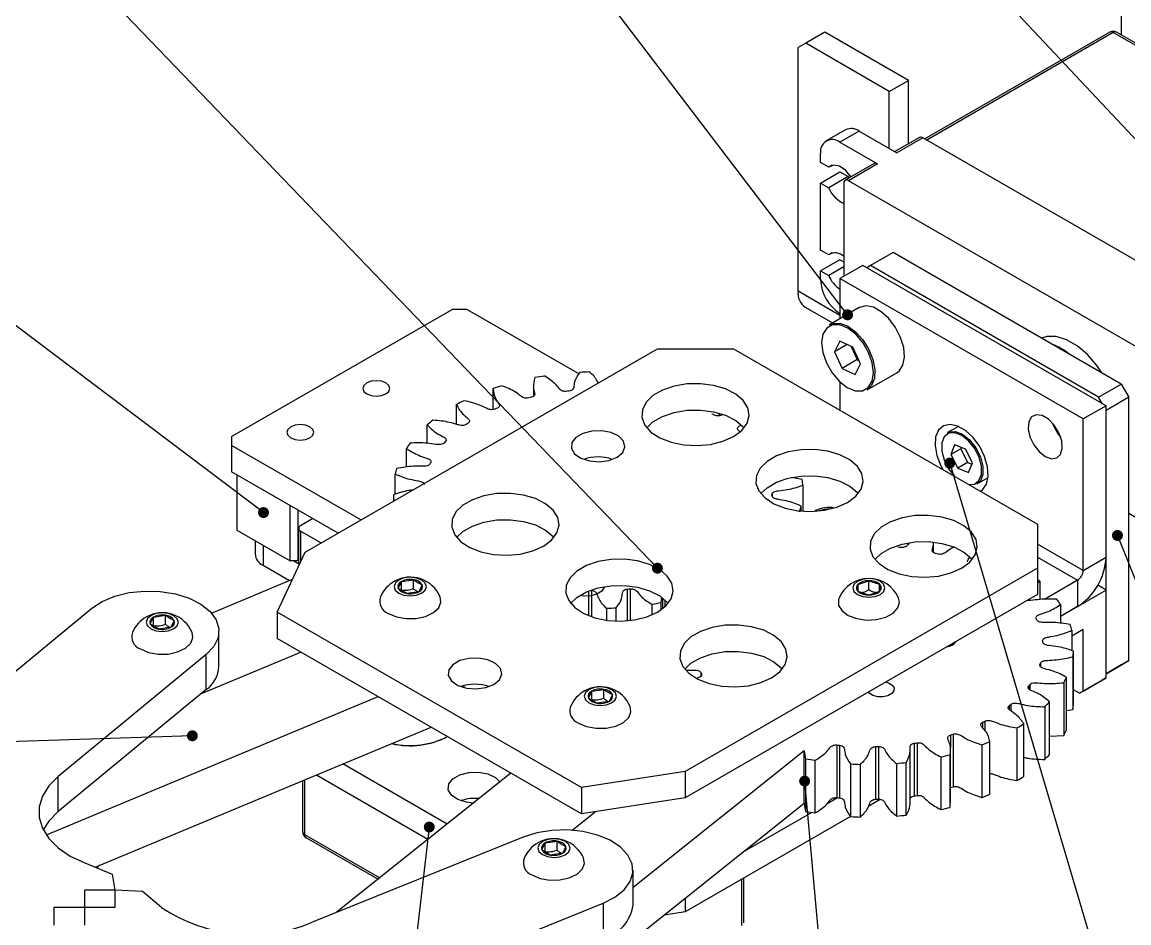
# Model space of a CAD drawing. Header units: millimetres. Extents: x 0 to 297, y 0 to 210.
# Drawn here: x 199.8 to 251.3, y 132.7 to 174.6 of the extents above; entities that cross this region are included whole.
import ezdxf

# ---------------------------------------------------------------- set-up
doc = ezdxf.new("R2010")
doc.units = ezdxf.units.MM
doc.header["$LTSCALE"] = 0.5
doc.layers.add('12', color=3, linetype='Continuous')
doc.styles.get("Standard").update_dxf_attribs({"font": 'HYSWLONGFANGSONG.TTF'})
doc.dimstyles.new('SLDDIMSTYLE0', dxfattribs={"dimtxt": 0, "dimasz": 0.508, "dimexe": 0, "dimexo": 0.0625, "dimgap": 0, "dimtad": 0, "dimtih": 1, "dimtoh": 1, "dimdec": 0, "dimrnd": 1e-09, "dimzin": 0, "dimdsep": 46, "dimtxsty": 'Standard', "dimblk1": 'DOT', "dimblk2": 'DOT', "dimsah": 1, "dimcen": 0.09, "dimadec": 0, "dimazin": 0, "dimtfac": 0.508, "dimtdec": 0, "dimtofl": 0, "dimtmove": 0, "dimatfit": 3, "dimldrblk": 'DOT', "dimfxl": 0, "dimfrac": 2, "dimtolj": 1, "dimtzin": 0, "dimarcsym": 0})

# ---------------------------------------------------------------- blocks, each defined once
blk = doc.blocks.new('_DOT')
at = {"color": 0, "linetype": 'ByBlock', "lineweight": -2}
blk.add_line((-0.5, 0), (-1, 0), dxfattribs=at)
at = {"color": 0, "linetype": 'ByBlock', "const_width": 0.5}
blk.add_lwpolyline([(-0.25, 0, 1), (0.25, 0, 1)], format="xyb", close=True, dxfattribs=at)

msp = doc.modelspace()

# ---------------------------------------------------------------- linework, layer by layer
for p, q in [((250.946, 182.06), (250.946, 173.979)), ((237.157, 174.1), (236.273, 173.59)), ((241.046, 171.855), (237.157, 174.1)), ((250.41, 174.105), (241.81, 169.14)), ((250.569, 174.089), (241.903, 169.086)), ((264.188, 166.227), (250.569, 174.089)), ((264.347, 166.242), (250.727, 174.105)), ((236.273, 173.59), (235.92, 173.386)), ((240.162, 171.345), (236.273, 173.59)), ((235.92, 162.051), (235.92, 173.386)), ((240.162, 171.345), (241.046, 171.855)), ((241.046, 168.907), (241.046, 171.855)), ((240.162, 168.691), (240.162, 171.345)), ((238.127, 169.562), (237.229, 169.044)), ((238.762, 169.5), (237.864, 168.981)), ((238.762, 169.5), (240.511, 168.49)), ((237.864, 168.981), (239.613, 167.972)), ((241.564, 169.206), (240.418, 168.544)), ((241.723, 169.19), (240.511, 168.49)), ((254.658, 161.723), (241.723, 169.19)), ((236.966, 168.04), (236.966, 168.462)), ((237.343, 167.822), (236.966, 168.04)), ((237.5, 167.913), (237.343, 167.822)), ((239.454, 167.988), (238.107, 167.21)), ((239.613, 167.972), (238.266, 167.194)), ((236.966, 167.08), (237.864, 167.599)), ((238.241, 167.381), (237.343, 166.863)), ((237.864, 167.599), (238.241, 167.381)), ((238.241, 167.381), (238.277, 167.308)), ((238.328, 167.437), (238.365, 167.359)), ((236.966, 163.957), (236.966, 167.08)), ((236.966, 167.08), (237.343, 166.863)), ((238.041, 167.065), (238.041, 162.74)), ((252.065, 159.228), (238.266, 167.194)), ((237.343, 163.74), (236.966, 163.957)), ((237.5, 163.83), (237.343, 163.74)), ((240.339, 163.854), (239.279, 163.242)), ((250.946, 157.731), (240.339, 163.854)), ((237.864, 163.516), (236.966, 162.998)), ((238.041, 163.183), (237.343, 162.78)), ((237.864, 163.516), (238.041, 163.414)), ((238.925, 163.25), (237.864, 162.638)), ((250.239, 156.719), (238.925, 163.25)), ((239.279, 163.242), (239.109, 163.144)), ((249.885, 157.119), (239.279, 163.242)), ((236.966, 162.575), (236.966, 162.998)), ((236.966, 162.998), (237.343, 162.78)), ((237.864, 162.638), (237.864, 160.772)), ((249.178, 156.107), (237.864, 162.638)), ((237.864, 160.928), (235.92, 162.051)), ((209.58, 155.289), (219.833, 161.208)), ((220.54, 161.208), (219.833, 161.208)), ((220.54, 161.208), (225.736, 158.209)), ((236.255, 161.31), (237.526, 160.577)), ((238.757, 161.287), (237.378, 160.491)), ((237.864, 159.731), (237.613, 159.236)), ((238.199, 159.575), (237.613, 159.236)), ((238.469, 159.45), (237.864, 159.731)), ((212.995, 149.914), (229.379, 159.372)), ((229.379, 159.372), (232.915, 159.372)), ((232.915, 159.372), (247.057, 151.208)), ((237.613, 159.236), (237.967, 158.461)), ((238.392, 159.486), (238.674, 158.869)), ((238.823, 158.675), (238.469, 159.45)), ((238.674, 158.869), (237.967, 158.461)), ((238.572, 158.18), (238.823, 158.675)), ((238.674, 158.869), (238.751, 158.834)), ((237.967, 158.461), (238.572, 158.18)), ((239.128, 157.46), (240.507, 158.256)), ((221.741, 156.545), (221.741, 157.522)), ((223.613, 157.622), (223.613, 157.158)), ((237.864, 157.833), (237.864, 156.515)), ((249.885, 157.119), (250.946, 157.731)), ((250.946, 157.731), (251.299, 157.119)), ((250.054, 156.826), (249.885, 157.119)), ((251.299, 157.119), (250.239, 156.507)), ((251.299, 144.871), (251.299, 157.119)), ((220.044, 155.857), (220.044, 156.777)), ((250.239, 156.719), (249.178, 156.107)), ((250.239, 149.671), (250.239, 156.719)), ((250.239, 144.258), (250.239, 156.507)), ((232.255, 156.38), (232.255, 156.262)), ((249.178, 149.059), (249.178, 156.107)), ((218.676, 154.981), (218.676, 155.832)), ((243.375, 155.764), (242.869, 155.472)), ((209.58, 155.289), (209.58, 154.881)), ((243.199, 154.899), (243.021, 154.453)), ((243.699, 154.707), (243.199, 154.899)), ((215.59, 151.412), (209.58, 154.881)), ((209.58, 154.881), (209.58, 153.656)), ((217.706, 153.863), (217.706, 154.735)), ((243.48, 154.718), (243.021, 154.453)), ((243.021, 154.453), (243.343, 153.815)), ((243.505, 154.781), (243.48, 154.718)), ((243.48, 154.718), (243.803, 154.08)), ((244.022, 154.068), (243.699, 154.707)), ((243.803, 154.08), (243.343, 153.815)), ((243.803, 154.08), (243.997, 154.005)), ((243.844, 153.622), (244.022, 154.068)), ((214.529, 150.799), (209.58, 153.656)), ((209.828, 153.513), (209.828, 150.937)), ((217.183, 152.6), (217.183, 153.542)), ((236.109, 153.289), (235.62, 153.38)), ((235.814, 153.42), (235.814, 153.344)), ((243.343, 153.815), (243.844, 153.622)), ((244.244, 153.09), (244.75, 153.382)), ((236.139, 153.022), (236.139, 151.817)), ((217.104, 152.578), (217.104, 152.286)), ((234.711, 152.618), (234.711, 152.517)), ((212.302, 149.508), (212.302, 152.085)), ((212.656, 151.881), (212.656, 149.508)), ((217.134, 152.303), (217.134, 152.311)), ((236.059, 151.824), (236.059, 152.058)), ((236.751, 151.85), (236.692, 151.813)), ((213.363, 151.472), (212.792, 151.143)), ((252.065, 151.267), (251.299, 151.709)), ((209.828, 150.937), (212.302, 149.508)), ((212.699, 151.013), (212.699, 149.457)), ((213.733, 150.34), (212.792, 150.883)), ((212.792, 150.883), (212.792, 149.476)), ((247.057, 151.208), (247.057, 149.167)), ((210.672, 150.45), (210.672, 149.819)), ((242.216, 149.892), (242.216, 150.356)), ((249.178, 149.059), (247.057, 150.283)), ((211.044, 150.235), (211.044, 149.3)), ((211.701, 147.126), (212.995, 149.914)), ((211.044, 149.3), (212.268, 148.593)), ((212.656, 149.508), (212.302, 149.508)), ((212.479, 149.508), (212.738, 149.359)), ((212.656, 149.508), (212.699, 149.533)), ((247.057, 149.682), (248.918, 148.608)), ((249.178, 149.059), (250.239, 149.671)), ((247.057, 149.167), (230.673, 139.709)), ((247.057, 149.167), (247.057, 147.942)), ((208.64, 147.08), (212.41, 148.652)), ((217.329, 148.228), (217.485, 148.549)), ((217.485, 148.549), (218.045, 148.631)), ((217.485, 148.124), (217.485, 148.549)), ((218.045, 148.206), (218.045, 148.631)), ((218.448, 148.392), (218.292, 148.071)), ((228.115, 148.206), (228.115, 146.733)), ((238.705, 148.412), (239.202, 148.582)), ((239.202, 148.157), (239.202, 148.582)), ((239.202, 148.582), (239.705, 148.419)), ((239.705, 148.083), (239.705, 148.419)), ((247.057, 148.482), (247.154, 148.566)), ((247.154, 148.566), (247.154, 147.715)), ((248.918, 148.608), (247.372, 147.715)), ((248.918, 148.608), (248.918, 147.383)), ((250.239, 148.146), (249.852, 148.369)), ((218.292, 148.071), (217.732, 147.989)), ((226.168, 148.1), (226.168, 146.968)), ((226.307, 148.129), (226.307, 146.915)), ((227.978, 148.192), (227.978, 146.719)), ((229.559, 147.569), (229.591, 147.784)), ((229.63, 147.295), (229.63, 147.773)), ((229.72, 147.697), (229.72, 147.371)), ((247.057, 147.942), (230.673, 138.484)), ((239.214, 147.915), (238.711, 148.079)), ((239.711, 148.085), (239.214, 147.915)), ((240.633, 147.584), (240.592, 147.77)), ((250.239, 148.146), (248.123, 146.924)), ((250.239, 144.063), (250.239, 148.146)), ((183.219, 130.917), (203.08, 147.304)), ((227.006, 147.306), (227.006, 146.746)), ((227.469, 146.706), (227.469, 147.323)), ((229.114, 147.493), (229.114, 146.993)), ((229.559, 147.242), (229.559, 147.569)), ((229.848, 147.567), (229.848, 147.502)), ((248.123, 147.469), (248.123, 146.597)), ((248.918, 147.383), (248.123, 146.924)), ((205.798, 146.572), (205.955, 146.892)), ((205.955, 146.892), (206.514, 146.975)), ((205.955, 146.468), (205.955, 146.892)), ((206.514, 146.55), (206.514, 146.975)), ((206.917, 146.736), (206.761, 146.415)), ((225.844, 138.962), (211.701, 147.126)), ((211.701, 147.126), (211.701, 145.901)), ((206.761, 146.415), (206.202, 146.333)), ((208.993, 144.595), (208.993, 146.228)), ((249.178, 146.308), (248.646, 146.001)), ((248.646, 146.276), (248.646, 145.334)), ((249.178, 143.451), (249.178, 146.308)), ((225.844, 137.737), (211.701, 145.901)), ((208.406, 145.153), (201.52, 139.472)), ((212.814, 145.259), (208.162, 143.318)), ((212.813, 145.259), (208.164, 143.32)), ((208.406, 143.52), (208.406, 145.153)), ((248.725, 142.862), (248.725, 145.312)), ((247.19, 144.751), (247.19, 144.589)), ((248.695, 145.045), (248.695, 142.595)), ((250.239, 144.258), (251.299, 144.871)), ((250.946, 144.667), (250.239, 144.258)), ((251.299, 144.871), (250.946, 144.667)), ((231.391, 144.317), (231.391, 144.121)), ((248.401, 141.645), (248.401, 144.095)), ((220.389, 143.609), (220.389, 143.704)), ((246.633, 143.671), (246.633, 143.602)), ((246.688, 143.745), (246.688, 143.523)), ((248.269, 143.838), (248.269, 141.388)), ((250.062, 143.961), (249.001, 143.348)), ((249.178, 143.451), (250.239, 144.063)), ((250.239, 144.063), (250.062, 143.961)), ((200.967, 136.756), (216.395, 143.192)), ((208.406, 143.52), (201.52, 137.839)), ((226.168, 143.125), (226.324, 143.446)), ((226.324, 143.446), (226.884, 143.528)), ((226.324, 143.021), (226.324, 143.446)), ((226.884, 143.104), (226.884, 143.528)), ((227.287, 143.29), (227.131, 142.969)), ((249.001, 143.348), (248.725, 143.508)), ((249.001, 143.348), (249.178, 143.451)), ((227.131, 142.969), (226.571, 142.887)), ((245.729, 142.764), (245.729, 142.608)), ((245.811, 142.829), (245.811, 142.529)), ((247.388, 142.717), (247.388, 140.267)), ((247.616, 140.5), (247.616, 142.95)), ((248.401, 142.54), (248.695, 142.595)), ((244.603, 142.049), (244.603, 141.615)), ((203.24, 135.254), (218.859, 141.769)), ((244.498, 141.996), (244.498, 141.743)), ((246.097, 141.737), (246.097, 139.287)), ((246.409, 139.485), (246.409, 141.935)), ((219.621, 141.329), (219.622, 141.329)), ((241.315, 141.021), (241.315, 138.571)), ((241.449, 141.043), (241.449, 138.593)), ((243.002, 141.405), (243.002, 140.829)), ((243.124, 141.443), (243.124, 138.993)), ((244.841, 138.65), (244.841, 141.1)), ((247.616, 141.355), (248.269, 141.388)), ((236.2, 140.667), (228.246, 134.312)), ((236.2, 140.667), (236.271, 140.303)), ((236.2, 138.217), (236.2, 140.667)), ((237.714, 140.94), (237.714, 138.49)), ((237.851, 140.926), (237.851, 138.476)), ((239.523, 140.863), (239.523, 138.414)), ((239.662, 140.867), (239.662, 138.418)), ((241.135, 138.261), (241.135, 140.711)), ((242.991, 138.038), (242.991, 140.487)), ((243.01, 138.262), (243.01, 140.711)), ((244.46, 140.947), (244.46, 138.497)), ((219.597, 137.26), (214.753, 140.057)), ((236.271, 140.303), (236.271, 137.853)), ((236.715, 137.777), (236.715, 140.227)), ((238.36, 140.057), (238.36, 137.607)), ((238.824, 137.59), (238.824, 140.04)), ((240.493, 140.085), (240.493, 137.636)), ((240.951, 137.678), (240.951, 140.128)), ((242.561, 140.387), (242.561, 137.937)), ((201.52, 137.839), (201.52, 139.472)), ((218.707, 136.549), (213.521, 139.543)), ((222.564, 139.63), (214.441, 133.141)), ((230.673, 139.709), (225.844, 138.962)), ((230.673, 139.709), (230.673, 138.484)), ((212.879, 139.275), (212.879, 136.91)), ((212.972, 139.314), (212.972, 136.78)), ((225.844, 138.962), (225.844, 137.737)), ((230.673, 138.484), (225.844, 137.737)), ((237.75, 138.487), (237.266, 138.207)), ((236.2, 138.217), (226.592, 130.541)), ((236.2, 138.217), (236.271, 137.853)), ((239.738, 138.41), (239.202, 138.101)), ((242.991, 138.038), (242.988, 138.261)), ((225.409, 136.975), (226.488, 137.837)), ((225.411, 136.975), (226.49, 137.837)), ((238.357, 137.613), (230.673, 133.177)), ((236.563, 137.802), (233.381, 135.965)), ((212.972, 136.78), (216.469, 134.761)), ((213.037, 136.635), (216.391, 134.699)), ((223.133, 136.651), (213.291, 132.676)), ((224.006, 136.06), (224.163, 136.381)), ((224.163, 136.381), (224.722, 136.463)), ((224.163, 135.957), (224.163, 136.381)), ((224.722, 136.039), (224.722, 136.463)), ((224.969, 135.904), (224.41, 135.822)), ((225.125, 136.225), (224.969, 135.904)), ((202.75, 135.452), (204.023, 134.938)), ((203.435, 135.336), (203.304, 135.228)), ((204.023, 134.938), (204.148, 134.193)), ((228.246, 133.481), (228.246, 135.114)), ((233.306, 132.535), (233.306, 134.697)), ((233.399, 132.664), (233.399, 134.75)), ((204.148, 134.193), (202.734, 134.193)), ((202.734, 134.193), (202.734, 133.377)), ((204.148, 134.193), (204.148, 133.377)), ((205.437, 134.121), (204.148, 134.193)), ((206.328, 133.386), (205.437, 134.121)), ((230.673, 133.801), (230.673, 133.177)), ((198.474, 122.111), (226.859, 133.577)), ((202.734, 133.377), (201.32, 133.377)), ((201.32, 133.377), (201.32, 132.561)), ((202.734, 133.377), (202.734, 132.561)), ((204.148, 133.377), (202.734, 133.377)), ((226.859, 133.577), (226.859, 131.944)), ((230.673, 133.177), (229.704, 133.027))]:
    msp.add_line(p, q)
at = {"flags": 128}
for points in [[(238.376, 167.365), (238.134, 167.663), (237.842, 167.867), (237.562, 167.923), (237.343, 167.822)], [(240.507, 158.256), (240.617, 158.338), (240.794, 158.61), (240.868, 158.984), (240.832, 159.429), (240.689, 159.904), (240.453, 160.368), (240.143, 160.778), (239.788, 161.099), (239.42, 161.302), (239.07, 161.369), (238.77, 161.295), (238.757, 161.287)], [(237.378, 160.491), (237.533, 160.554), (237.861, 160.557), (238.225, 160.421), (238.591, 160.156), (238.927, 159.786), (239.203, 159.344), (239.394, 158.869), (239.485, 158.404), (239.466, 157.99), (239.339, 157.663), (239.128, 157.46)], [(237.518, 160.488), (237.25, 160.338), (237.077, 160.052), (237.016, 159.659), (237.072, 159.197), (237.24, 158.712), (237.505, 158.25), (237.838, 157.857), (238.209, 157.572), (238.581, 157.423), (238.918, 157.423), (239.185, 157.573), (239.358, 157.859), (239.42, 158.252), (239.364, 158.714), (239.195, 159.199), (238.931, 159.661), (238.597, 160.054), (238.226, 160.339), (237.854, 160.488), (237.518, 160.488)], [(250.05, 158.248), (249.813, 158.594), (249.373, 159.103), (248.894, 159.511), (248.401, 159.795), (247.922, 159.941), (247.482, 159.94), (247.245, 159.868)], [(215.868, 157.782), (215.733, 157.665), (215.685, 157.527), (215.733, 157.389), (215.868, 157.272), (216.071, 157.194), (216.31, 157.166), (216.549, 157.194), (216.752, 157.272), (216.887, 157.389), (216.935, 157.527), (216.887, 157.665), (216.752, 157.782), (216.549, 157.861), (216.31, 157.888), (216.071, 157.861), (215.868, 157.782)], [(232.915, 155.29), (233.299, 155.576), (233.548, 155.908), (233.646, 156.265), (233.587, 156.626), (233.374, 156.966), (233.022, 157.265), (232.552, 157.504), (231.994, 157.669), (231.382, 157.748), (230.756, 157.736), (230.154, 157.635), (229.615, 157.451), (229.171, 157.195), (228.852, 156.884), (228.678, 156.536), (228.658, 156.175), (228.795, 155.822), (229.079, 155.499), (229.494, 155.228), (230.012, 155.025), (230.601, 154.902), (231.225, 154.868), (231.844, 154.925), (232.419, 155.068), (232.915, 155.29)], [(228.883, 155.698), (229.171, 155.97), (229.615, 156.226), (230.154, 156.41), (230.756, 156.511), (231.382, 156.523), (231.994, 156.444), (232.552, 156.28), (233.022, 156.04), (233.374, 155.741), (233.411, 155.698)], [(247.41, 154.363), (247.698, 154.259), (247.946, 154.293), (248.122, 154.461), (248.202, 154.74), (248.175, 155.091), (248.045, 155.469), (247.829, 155.821), (247.556, 156.1), (247.264, 156.269), (246.991, 156.304), (246.775, 156.202), (246.645, 155.975), (246.618, 155.654), (246.698, 155.283), (246.874, 154.912), (247.123, 154.591), (247.41, 154.363)], [(212.332, 155.741), (212.197, 155.624), (212.149, 155.486), (212.197, 155.348), (212.332, 155.231), (212.535, 155.153), (212.774, 155.125), (213.014, 155.153), (213.216, 155.231), (213.352, 155.348), (213.399, 155.486), (213.352, 155.624), (213.216, 155.741), (213.014, 155.82), (212.774, 155.847), (212.535, 155.82), (212.332, 155.741)], [(227.505, 154.331), (227.765, 154.55), (227.87, 154.808), (227.807, 155.07), (227.583, 155.302), (227.23, 155.472), (226.794, 155.556), (226.335, 155.544), (225.915, 155.436), (225.59, 155.249), (225.405, 155.006), (225.383, 154.741), (225.529, 154.49), (225.823, 154.286), (226.224, 154.157), (226.679, 154.12), (227.126, 154.181), (227.505, 154.331)], [(244.396, 152.745), (244.489, 152.811), (244.673, 153.074), (244.755, 153.441), (244.728, 153.882), (244.593, 154.356), (244.363, 154.822), (244.058, 155.238), (243.706, 155.567), (243.337, 155.78), (242.984, 155.858), (242.68, 155.794), (242.45, 155.594), (242.315, 155.275), (242.287, 154.866), (242.369, 154.404), (242.554, 153.928), (242.647, 153.754)], [(242.925, 155.44), (242.714, 155.276), (242.6, 154.99), (242.597, 154.616), (242.706, 154.199), (242.912, 153.79), (243.189, 153.441)], [(242.869, 155.472), (242.938, 155.504), (243.232, 155.527), (243.565, 155.399), (243.897, 155.136), (244.188, 154.77), (244.403, 154.345), (244.516, 153.912), (244.512, 153.524), (244.394, 153.227), (244.244, 153.09)], [(243.854, 153.057), (244.117, 153.082), (244.328, 153.245), (244.442, 153.531), (244.445, 153.905), (244.337, 154.322), (244.13, 154.732), (243.85, 155.084), (243.53, 155.338), (243.209, 155.461), (242.925, 155.44), (242.925, 155.44)], [(238.218, 152.229), (238.602, 152.514), (238.851, 152.847), (238.949, 153.204), (238.89, 153.564), (238.678, 153.904), (238.325, 154.204), (237.855, 154.443), (237.297, 154.607), (236.685, 154.686), (236.059, 154.675), (235.457, 154.574), (234.918, 154.39), (234.475, 154.134), (234.156, 153.822), (233.981, 153.475), (233.961, 153.113), (234.098, 152.76), (234.382, 152.438), (234.797, 152.167), (235.315, 151.963), (235.905, 151.841), (236.529, 151.807), (237.148, 151.863), (237.723, 152.007), (238.218, 152.229)], [(234.186, 152.637), (234.475, 152.909), (234.918, 153.165), (235.457, 153.349), (236.059, 153.45), (236.685, 153.461), (237.297, 153.382), (237.855, 153.218), (238.325, 152.979), (238.678, 152.68), (238.714, 152.637)], [(224.076, 150.188), (224.46, 150.473), (224.709, 150.805), (224.807, 151.163), (224.748, 151.523), (224.535, 151.863), (224.183, 152.163), (223.713, 152.402), (223.155, 152.566), (222.543, 152.645), (221.917, 152.634), (221.315, 152.533), (220.776, 152.349), (220.333, 152.093), (220.014, 151.781), (219.839, 151.434), (219.819, 151.072), (219.956, 150.719), (220.24, 150.397), (220.655, 150.126), (221.173, 149.922), (221.763, 149.8), (222.386, 149.766), (223.005, 149.822), (223.581, 149.966), (224.076, 150.188)], [(220.044, 150.596), (220.333, 150.868), (220.776, 151.124), (221.315, 151.308), (221.917, 151.409), (222.543, 151.42), (223.155, 151.341), (223.713, 151.177), (224.183, 150.938), (224.535, 150.639), (224.572, 150.596)], [(243.521, 149.167), (243.905, 149.453), (244.154, 149.785), (244.252, 150.142), (244.193, 150.502), (243.981, 150.843), (243.629, 151.142), (243.159, 151.381), (242.6, 151.546), (241.989, 151.624), (241.362, 151.613), (240.761, 151.512), (240.221, 151.328), (239.778, 151.072), (239.459, 150.761), (239.284, 150.413), (239.265, 150.052), (239.401, 149.699), (239.686, 149.376), (240.1, 149.105), (240.618, 148.902), (241.208, 148.779), (241.832, 148.745), (242.451, 148.802), (243.026, 148.945), (243.521, 149.167)], [(239.49, 149.575), (239.778, 149.847), (240.221, 150.103), (240.761, 150.287), (241.362, 150.388), (241.989, 150.4), (242.6, 150.321), (243.159, 150.156), (243.629, 149.917), (243.981, 149.618), (244.017, 149.575)], [(229.379, 147.126), (229.763, 147.412), (230.012, 147.744), (230.11, 148.101), (230.051, 148.461), (229.839, 148.802), (229.487, 149.101), (229.016, 149.34), (228.458, 149.505), (227.847, 149.583), (227.22, 149.572), (226.618, 149.471), (226.079, 149.287), (225.636, 149.031), (225.317, 148.72), (225.142, 148.372), (225.122, 148.011), (225.259, 147.658), (225.544, 147.335), (225.958, 147.064), (226.476, 146.861), (227.066, 146.738), (227.69, 146.704), (228.309, 146.761), (228.884, 146.904), (229.379, 147.126)], [(217.352, 148.008), (217.593, 147.912), (217.879, 147.877), (218.167, 147.908), (218.412, 148), (218.578, 148.139), (218.638, 148.305), (218.585, 148.471), (218.425, 148.612), (218.184, 148.708), (217.898, 148.743), (217.61, 148.712), (217.365, 148.62), (217.199, 148.481), (217.139, 148.315), (217.192, 148.149), (217.352, 148.008)], [(225.333, 147.516), (225.636, 147.806), (226.079, 148.062), (226.618, 148.246), (227.22, 148.347), (227.847, 148.359), (228.458, 148.28), (229.016, 148.115), (229.487, 147.876), (229.839, 147.577), (229.875, 147.534)], [(226.911, 148.307), (226.904, 148.277), (226.788, 148.098), (226.563, 147.958), (226.261, 147.878), (225.93, 147.871), (225.767, 147.896)], [(239.958, 148.253), (239.898, 148.419), (239.732, 148.558), (239.487, 148.651), (239.2, 148.682), (238.913, 148.647), (238.672, 148.552), (238.512, 148.41), (238.458, 148.244), (238.518, 148.079), (238.683, 147.939), (238.928, 147.847), (239.216, 147.816), (239.502, 147.851), (239.744, 147.946), (239.904, 148.087), (239.958, 148.253)], [(203.08, 147.304), (203.562, 147.619), (204.153, 147.865), (204.823, 148.028), (205.54, 148.101), (206.267, 148.08), (206.967, 147.966), (207.607, 147.766), (208.152, 147.488), (208.577, 147.147), (208.86, 146.76), (208.987, 146.346), (208.951, 145.926), (208.754, 145.522), (208.406, 145.153)], [(216.869, 147.062), (217.247, 146.902), (217.695, 146.821), (218.164, 146.829), (218.603, 146.925), (218.965, 147.097), (219.21, 147.328), (219.312, 147.592), (219.273, 147.831)], [(237.823, 147.77), (237.8, 147.702), (237.805, 147.431), (237.962, 147.176), (238.254, 146.964), (238.649, 146.818), (239.105, 146.755), (239.572, 146.78), (240, 146.891), (240.342, 147.077), (240.561, 147.316), (240.633, 147.584), (240.633, 147.584)], [(205.821, 146.351), (206.062, 146.256), (206.349, 146.221), (206.636, 146.252), (206.882, 146.344), (207.047, 146.483), (207.108, 146.649), (207.054, 146.815), (206.895, 146.956), (206.653, 147.052), (206.367, 147.087), (206.079, 147.056), (205.834, 146.964), (205.668, 146.824), (205.608, 146.659), (205.661, 146.493), (205.821, 146.351)], [(205.338, 145.406), (205.716, 145.246), (206.164, 145.165), (206.633, 145.173), (207.072, 145.268), (207.434, 145.441), (207.679, 145.672), (207.781, 145.936), (207.742, 146.175)], [(234.682, 144.065), (235.066, 144.35), (235.315, 144.682), (235.413, 145.04), (235.354, 145.4), (235.142, 145.74), (234.79, 146.039), (234.32, 146.279), (233.761, 146.443), (233.15, 146.522), (232.523, 146.511), (231.922, 146.41), (231.382, 146.225), (230.939, 145.97), (230.62, 145.658), (230.445, 145.311), (230.426, 144.949), (230.562, 144.596), (230.847, 144.274), (231.261, 144.003), (231.78, 143.799), (232.369, 143.677), (232.993, 143.643), (233.612, 143.699), (234.187, 143.843), (234.682, 144.065)], [(230.651, 144.473), (230.939, 144.745), (231.382, 145.001), (231.922, 145.185), (232.523, 145.286), (233.15, 145.297), (233.761, 145.218), (234.32, 145.054), (234.79, 144.815), (235.142, 144.515), (235.178, 144.473)], [(221.778, 143.758), (222.037, 143.977), (222.142, 144.235), (222.079, 144.498), (221.855, 144.73), (221.502, 144.899), (221.066, 144.983), (220.608, 144.971), (220.187, 144.864), (219.863, 144.676), (219.677, 144.434), (219.656, 144.169), (219.802, 143.918), (220.095, 143.714), (220.497, 143.584), (220.951, 143.548), (221.399, 143.609), (221.778, 143.758)], [(226.191, 142.905), (226.432, 142.81), (226.718, 142.775), (227.006, 142.805), (227.251, 142.898), (227.417, 143.037), (227.477, 143.202), (227.424, 143.368), (227.264, 143.51), (227.023, 143.605), (226.737, 143.64), (226.449, 143.609), (226.204, 143.517), (226.038, 143.378), (225.977, 143.213), (226.031, 143.047), (226.191, 142.905)], [(240.006, 143.872), (240.13, 143.831), (240.296, 143.728), (240.381, 143.596), (240.372, 143.456), (240.271, 143.328), (240.092, 143.232), (239.864, 143.183), (239.62, 143.188), (239.398, 143.247)], [(239.398, 143.247), (239.232, 143.35), (239.188, 143.4)], [(225.707, 141.959), (226.086, 141.799), (226.534, 141.719), (227.003, 141.727), (227.442, 141.822), (227.803, 141.994), (228.048, 142.225), (228.15, 142.49), (228.112, 142.729)], [(201.52, 139.472), (201.085, 139.036), (200.787, 138.563), (200.636, 138.067), (200.636, 137.564), (200.788, 137.069), (201.086, 136.596), (201.522, 136.16), (202.082, 135.775), (202.75, 135.452)], [(220.824, 138.241), (220.497, 138.277), (220.095, 138.406), (219.802, 138.61), (219.656, 138.861), (219.677, 139.126), (219.863, 139.369), (220.187, 139.556), (220.608, 139.664), (221.066, 139.676), (221.502, 139.592), (221.855, 139.422), (222.057, 139.225)], [(201.52, 137.839), (201.085, 137.403), (200.821, 137)], [(226.859, 133.577), (227.405, 133.855), (227.83, 134.196), (228.113, 134.583), (228.239, 134.997), (228.203, 135.416), (228.006, 135.821), (227.659, 136.19), (227.177, 136.505), (226.586, 136.75), (225.916, 136.914), (225.199, 136.987), (224.472, 136.966), (223.772, 136.852), (223.133, 136.651)], [(224.029, 135.84), (224.27, 135.745), (224.557, 135.71), (224.844, 135.741), (225.09, 135.833), (225.255, 135.972), (225.316, 136.137), (225.262, 136.303), (225.103, 136.445), (224.861, 136.541), (224.575, 136.576), (224.287, 136.545), (224.042, 136.453), (223.876, 136.313), (223.816, 136.148), (223.869, 135.982), (224.029, 135.84)], [(223.546, 134.894), (223.924, 134.734), (224.372, 134.654), (224.841, 134.662), (225.28, 134.757), (225.642, 134.93), (225.887, 135.161), (225.989, 135.425), (225.95, 135.664)]]:
    msp.add_lwpolyline(points, dxfattribs=at)
for centre, radius, start, end in [((250.569, 173.83), 0.318, 60.0027, 119.9973), ((250.476, 173.959), 0.16, 54.3831, 114.3068), ((250.662, 173.959), 0.16, 65.6937, 125.6169), ((238.39, 168.98), 0.639, 54.3825, 114.3071), ((237.514, 168.551), 0.555, 50.7968, 189.214), ((241.63, 169.06), 0.16, 54.3824, 114.3074), ((239.52, 167.842), 0.16, 54.3824, 114.3074), ((238.608, 167.379), 1.366, 202.1951, 245.4784), ((238.178, 167.087), 0.139, 50.7969, 189.2139), ((237.647, 163.296), 0.537, 42.7239, 124.3681), ((238.705, 163.365), 1.482, 203.2494, 235.4441), ((238.916, 162.664), 1.952, 182.6055, 237.3945), ((236.69, 161.953), 0.777, 172.7788, 235.909), ((246.762, 156.935), 2.816, 50.9576, 69.0478), ((226.474, 143.114), 15.175, 98.8916, 100.5959), ((226.619, 141.875), 16.423, 91.3342, 92.9513), ((225.869, 145.53), 12.683, 107.074, 108.9949), ((224.687, 148.348), 9.624, 116.5412, 118.8504), ((226.3, 145.505), 11.941, 103.4483, 104.0814), ((226.591, 143.892), 13.58, 95.6022, 96.1835), ((225.531, 147.835), 9.484, 112.2734, 113.012), ((223.114, 150.746), 6.751, 128.1847, 131.1095), ((228.172, 148.832), 8.386, 62.7139, 63.5153), ((224.33, 150.116), 6.903, 122.8607, 123.7732), ((229.498, 150.924), 5.905, 50.8714, 51.884), ((249.552, 156.518), 1.898, 198.5979, 221.8546), ((221.561, 152.222), 4.602, 143.1168, 146.8929), ((222.951, 151.79), 4.729, 136.2465, 137.4204), ((221.801, 152.617), 3.307, 153.4787, 154.9682), ((226.621, 152.321), 2.019, 70.8854, 109.1146), ((220.511, 152.756), 3.419, 162.1101, 166.7141), ((232.93, 152.797), 3.216, 4.0082, 8.8034), ((220.311, 152.803), 3.215, 184.0072, 188.8041), ((232.002, 152.801), 2.716, 354.4454, 356.1448), ((232.731, 152.844), 3.419, 342.1107, 346.7139), ((237.337, 150.705), 1.286, 78.4947, 117.1056), ((237.329, 150.826), 1.09, 86.3038, 112.9596), ((212.841, 151.013), 0.139, 110.7839, 249.2167), ((211.307, 149.882), 0.639, 185.6945, 245.6257), ((239.235, 136.592), 13.614, 83.8171, 84.3969), ((239.529, 138.237), 11.942, 75.9186, 76.5517), ((212.831, 149.463), 0.132, 182.4629, 227.071), ((247.37, 149.802), 2.871, 302.6055, 357.3945), ((217.889, 147.247), 1.503, 22.8888, 119.3907), ((248.613, 149.085), 0.566, 302.6055, 357.3945), ((217.889, 147.247), 1.503, 119.3907, 157.1112), ((217.574, 148.307), 0.257, 110.0655, 197.9959), ((217.766, 148.506), 0.518, 212.5035, 266.2732), ((217.888, 147.753), 0.892, 79.8825, 116.8534), ((218.011, 148.114), 0.518, 32.5032, 86.2741), ((218.204, 148.313), 0.257, 290.0661, 17.9953), ((226.649, 161.733), 13.606, 275.6029, 276.1831), ((239.208, 147.185), 1.503, 22.8888, 157.1112), ((238.853, 148.248), 0.221, 132.1441, 229.9888), ((239.169, 147.865), 0.717, 87.3972, 130.3254), ((239.242, 147.85), 0.733, 50.8455, 93.1383), ((239.563, 148.249), 0.221, 312.1433, 49.9894), ((242.825, 143.609), 6.581, 48.8735, 49.9842), ((217.077, 147.632), 0.607, 160.8289, 249.8793), ((217.889, 148.867), 0.892, 259.8826, 296.8536), ((239.174, 148.648), 0.733, 230.8461, 273.1379), ((239.247, 148.632), 0.717, 267.3972, 310.3254), ((244.269, 144.956), 4.601, 33.1068, 36.8835), ((226.623, 163.731), 16.43, 271.3346, 272.9509), ((226.769, 162.484), 15.173, 278.8914, 280.5959), ((206.358, 145.591), 1.503, 119.3907, 157.1112), ((206.358, 145.591), 1.503, 22.8888, 119.3907), ((206.043, 146.651), 0.257, 110.0661, 197.9954), ((206.357, 146.097), 0.892, 79.8826, 116.8535), ((206.48, 146.458), 0.518, 32.5035, 86.2732), ((206.673, 146.657), 0.257, 290.0654, 17.9959), ((244.035, 145.354), 3.301, 25.0309, 26.5234), ((205.547, 145.976), 0.607, 160.8291, 249.8791), ((206.235, 146.85), 0.518, 212.5033, 266.2741), ((206.358, 147.211), 0.892, 259.8826, 296.8534), ((245.318, 145.49), 3.419, 13.2861, 17.8892), ((242.788, 146.089), 0.582, 275.3784, 324.6162), ((244.587, 145.533), 2.717, 3.8559, 5.5548), ((245.519, 145.536), 3.214, 351.1948, 355.9933), ((244.357, 145.585), 2.953, 341.9882, 343.5953), ((207.588, 144.664), 1.407, 305.5502, 357.1932), ((234.39, 145.718), 3.31, 205.0327, 206.521), ((244.799, 145.789), 3.981, 330.6597, 334.8191), ((220.894, 141.749), 2.019, 70.8854, 109.1145), ((226.727, 142.144), 1.503, 22.8888, 119.3907), ((243.415, 146.094), 4.028, 323.0281, 324.3343), ((226.727, 142.144), 1.503, 119.3907, 157.1112), ((226.412, 143.205), 0.257, 110.0655, 197.9958), ((226.605, 143.404), 0.518, 212.5036, 266.2732), ((226.727, 142.65), 0.892, 79.8825, 116.8535), ((226.85, 143.011), 0.518, 32.5032, 86.2741), ((227.042, 143.21), 0.257, 290.0661, 17.9954), ((225.916, 142.529), 0.607, 160.829, 249.8792), ((226.728, 143.764), 0.892, 259.8826, 296.8536), ((242.082, 147.413), 5.909, 308.1168, 309.1288), ((243.404, 146.837), 5.731, 314.0363, 317.2988), ((245.519, 143.087), 3.214, 351.1948, 355.9933), ((240.756, 149.507), 8.392, 296.4847, 297.2855), ((241.778, 148.884), 8.351, 301.1417, 303.6796), ((244.799, 143.339), 3.981, 330.6597, 334.8191), ((217.89, 144.643), 3.739, 256.6423, 297.5847), ((217.891, 144.729), 3.813, 257.1328, 297.583), ((239.317, 153.862), 12.996, 278.8432, 279.442), ((239.792, 151.888), 10.964, 287.0237, 287.694), ((240.393, 151.611), 11.414, 290.8782, 292.9388), ((239.18, 154.473), 13.612, 263.8175, 264.3975), ((239.209, 154.838), 13.978, 271.2864, 271.8567), ((239.542, 154.299), 14.235, 282.2435, 284.0221), ((243.404, 144.387), 5.731, 314.0363, 317.2988), ((239.061, 155.218), 15.173, 259.404, 261.1086), ((239.206, 156.462), 16.427, 267.049, 268.6657), ((239.233, 156.12), 16.084, 274.4919, 276.1314), ((241.778, 146.434), 8.351, 301.1417, 303.6796), ((239.792, 149.439), 10.964, 287.0237, 287.694), ((220.895, 136.399), 2.059, 84.6865, 108.7685), ((239.18, 152.023), 13.612, 263.8175, 264.3975), ((239.317, 151.413), 12.996, 278.8432, 279.442), ((240.393, 149.162), 11.414, 290.8782, 292.9388), ((239.209, 152.388), 13.978, 271.2864, 271.8567), ((239.542, 151.849), 14.235, 282.2435, 284.0221), ((239.061, 152.768), 15.173, 259.404, 261.1086), ((239.206, 154.012), 16.427, 267.049, 268.6657), ((239.233, 153.67), 16.084, 274.4919, 276.1314), ((213.196, 136.91), 0.318, 180, 240.0027), ((213.038, 136.925), 0.16, 185.6931, 245.6266), ((213.135, 136.766), 0.164, 175.1609, 233.5264), ((224.566, 135.079), 1.503, 119.3907, 157.1112), ((224.566, 135.079), 1.503, 22.8888, 119.3907), ((224.251, 136.14), 0.257, 110.0661, 197.9956), ((224.565, 135.586), 0.892, 79.8826, 116.8535), ((224.688, 135.947), 0.518, 32.5036, 86.2732), ((224.443, 136.339), 0.518, 212.5032, 266.2742), ((224.566, 136.7), 0.892, 259.8825, 296.8536), ((224.881, 136.145), 0.257, 290.0655, 17.9957), ((223.755, 135.464), 0.607, 160.8298, 249.8784), ((210.472, 139.524), 7.406, 235.9764, 292.3769), ((226.409, 133.744), 1.856, 284.0372, 351.855)]:
    msp.add_arc(centre, radius, start, end)
for points, knots in [([(223.684, 158.03), (223.64, 157.877), (223.574, 157.642), (223.663, 157.372), (223.684, 157.226), (223.616, 157.15), (223.554, 157.128), (223.523, 157.118)], [0, 0, 0, 0, 0.4838499, 0.7425488, 0.8709363, 0.9354643, 1, 1, 1, 1]), ([(225.128, 157.393), (225.092, 157.393), (225.02, 157.391), (224.891, 157.433), (224.77, 157.562), (224.589, 157.816), (224.31, 157.992), (224.129, 158.107)], [0, 0, 0, 0, 0.064536, 0.129064, 0.257452, 0.51615, 1, 1, 1, 1]), ([(225.774, 158.277), (225.672, 158.133), (225.517, 157.912), (225.5, 157.637), (225.464, 157.492), (225.368, 157.427), (225.299, 157.414), (225.265, 157.408)], [0, 0, 0, 0, 0.48385, 0.742548, 0.870936, 0.935464, 1, 1, 1, 1]), ([(226.618, 157.778), (226.605, 157.812), (226.537, 157.996), (226.372, 158.16), (226.237, 158.294)], [0, 0, 0, 0, 0.183396, 1, 1, 1, 1]), ([(221.741, 157.522), (221.758, 157.367), (221.784, 157.129), (221.975, 156.877), (222.052, 156.737), (222.014, 156.654), (221.962, 156.626), (221.936, 156.612)], [0, 0, 0, 0, 0.483849, 0.742548, 0.870936, 0.935463, 1, 1, 1, 1]), ([(223.395, 157.086), (223.36, 157.081), (223.291, 157.07), (223.148, 157.094), (222.981, 157.205), (222.706, 157.43), (222.367, 157.565), (222.146, 157.654)], [0, 0, 0, 0, 0.064536, 0.129063, 0.257451, 0.51615, 1, 1, 1, 1]), ([(221.823, 156.564), (221.792, 156.555), (221.728, 156.535), (221.58, 156.541), (221.374, 156.627), (221.02, 156.811), (220.637, 156.899), (220.387, 156.957)], [0, 0, 0, 0, 0.0645358, 0.1290638, 0.257452, 0.5161504, 1, 1, 1, 1]), ([(220.044, 156.777), (220.12, 156.628), (220.236, 156.399), (220.519, 156.178), (220.649, 156.052), (220.644, 155.966), (220.604, 155.931), (220.584, 155.914)], [0, 0, 0, 0, 0.483849, 0.742549, 0.870936, 0.935465, 1, 1, 1, 1]), ([(220.492, 155.854), (220.465, 155.84), (220.411, 155.813), (220.265, 155.799), (220.03, 155.857), (219.614, 155.99), (219.206, 156.028), (218.941, 156.052)], [0, 0, 0, 0, 0.064537, 0.129064, 0.257452, 0.516151, 1, 1, 1, 1]), ([(232.425, 156.308), (232.42, 156.306), (232.355, 156.282), (232.254, 156.248), (232.106, 156.25), (232.046, 156.273), (232.016, 156.285)], [0, 0, 0, 0, 0.045618, 0.521556, 0.760763, 1, 1, 1, 1]), ([(218.676, 155.832), (218.807, 155.697), (219.009, 155.489), (219.37, 155.31), (219.545, 155.203), (219.573, 155.119), (219.548, 155.08), (219.535, 155.061)], [0, 0, 0, 0, 0.48385, 0.742549, 0.870937, 0.935465, 1, 1, 1, 1]), ([(233.143, 155.57), (233.126, 155.588), (233.092, 155.625), (233.101, 155.71), (233.177, 155.771), (233.233, 155.811), (233.245, 155.82)], [0, 0, 0, 0, 0.220185, 0.440341, 0.878377, 1, 1, 1, 1]), ([(219.469, 154.99), (219.448, 154.973), (219.405, 154.94), (219.268, 154.907), (219.017, 154.933), (218.56, 155.01), (218.148, 154.994), (217.88, 154.984)], [0, 0, 0, 0, 0.064537, 0.129064, 0.257452, 0.51615, 1, 1, 1, 1]), ([(217.706, 154.735), (217.886, 154.62), (218.163, 154.443), (218.585, 154.315), (218.796, 154.233), (218.856, 154.155), (218.846, 154.114), (218.841, 154.094)], [0, 0, 0, 0, 0.48385, 0.742549, 0.870937, 0.935464, 1, 1, 1, 1]), ([(218.804, 154.016), (218.79, 153.997), (218.762, 153.959), (218.64, 153.91), (218.385, 153.903), (217.91, 153.919), (217.515, 153.851), (217.257, 153.806)], [0, 0, 0, 0, 0.0645361, 0.1290638, 0.2574514, 0.5161506, 1, 1, 1, 1]), ([(217.183, 153.542), (217.404, 153.452), (217.742, 153.316), (218.202, 153.245), (218.44, 153.192), (218.529, 153.124), (218.535, 153.082), (218.538, 153.062)], [0, 0, 0, 0, 0.48385, 0.742549, 0.870937, 0.935464, 1, 1, 1, 1]), ([(234.711, 152.618), (234.718, 152.639), (234.731, 152.679), (234.831, 152.743), (235.076, 152.782), (235.546, 152.827), (235.905, 152.945), (236.139, 153.022)], [0, 0, 0, 0, 0.0645363, 0.1290636, 0.2574518, 0.5161503, 1, 1, 1, 1]), ([(217.989, 152.797), (217.933, 152.79), (217.618, 152.751), (217.336, 152.656), (217.104, 152.578)], [0, 0, 0, 0, 0.175844, 1, 1, 1, 1]), ([(236.059, 152.058), (235.839, 152.147), (235.501, 152.284), (235.041, 152.355), (234.803, 152.407), (234.714, 152.476), (234.708, 152.517), (234.705, 152.538)], [0, 0, 0, 0, 0.48385, 0.742549, 0.870937, 0.935464, 1, 1, 1, 1]), ([(241.091, 150.341), (241.069, 150.314), (241.015, 150.25), (240.938, 150.167), (240.809, 150.125), (240.737, 150.127), (240.701, 150.127)], [0, 0, 0, 0, 0.272241, 0.635166, 0.817571, 1, 1, 1, 1]), ([(242.306, 149.852), (242.275, 149.862), (242.213, 149.884), (242.145, 149.96), (242.163, 150.106), (242.229, 150.242), (242.211, 150.34), (242.208, 150.356)], [0, 0, 0, 0, 0.1136214, 0.2272292, 0.4532681, 0.9087336, 1, 1, 1, 1]), ([(243.141, 150.134), (243.115, 150.123), (242.976, 150.061), (242.851, 149.938), (242.68, 149.828), (242.539, 149.804), (242.469, 149.815), (242.434, 149.82)], [0, 0, 0, 0, 0.103246, 0.552706, 0.775766, 0.887876, 1, 1, 1, 1]), ([(243.799, 149.465), (243.808, 149.5), (243.826, 149.566), (243.869, 149.628), (243.889, 149.657)], [0, 0, 0, 0, 0.5366077, 1, 1, 1, 1]), ([(217.732, 147.989), (217.616, 148.048), (217.481, 148.116), (217.347, 148.214), (217.329, 148.228)], [0, 0, 0, 0, 0.862455, 1, 1, 1, 1]), ([(218.045, 148.206), (217.946, 148.174), (217.759, 148.114), (217.573, 148.121), (217.485, 148.124)], [0, 0, 0, 0, 0.529564, 1, 1, 1, 1]), ([(218.045, 148.631), (218.063, 148.617), (218.197, 148.519), (218.332, 148.451), (218.448, 148.392)], [0, 0, 0, 0, 0.137545, 1, 1, 1, 1]), ([(218.242, 148.064), (218.195, 148.092), (218.129, 148.131), (218.064, 148.189), (218.045, 148.206)], [0, 0, 0, 0, 0.696406, 1, 1, 1, 1]), ([(228.115, 148.206), (228.151, 148.207), (228.222, 148.209), (228.352, 148.167), (228.473, 148.037), (228.654, 147.783), (228.932, 147.607), (229.114, 147.493)], [0, 0, 0, 0, 0.064536, 0.129063, 0.257451, 0.51615, 1, 1, 1, 1]), ([(238.711, 148.079), (238.711, 148.092), (238.709, 148.182), (238.707, 148.306), (238.705, 148.412)], [0, 0, 0, 0, 0.137545, 1, 1, 1, 1]), ([(239.705, 148.419), (239.706, 148.312), (239.709, 148.189), (239.711, 148.098), (239.711, 148.085)], [0, 0, 0, 0, 0.862456, 1, 1, 1, 1]), ([(226.307, 148.129), (226.342, 148.126), (226.413, 148.118), (226.522, 148.061), (226.591, 147.919), (226.669, 147.648), (226.873, 147.441), (227.006, 147.306)], [0, 0, 0, 0, 0.064536, 0.129063, 0.257451, 0.51615, 1, 1, 1, 1]), ([(227.469, 147.323), (227.57, 147.467), (227.726, 147.687), (227.743, 147.962), (227.779, 148.108), (227.875, 148.173), (227.943, 148.186), (227.978, 148.192)], [0, 0, 0, 0, 0.48385, 0.742549, 0.870937, 0.935465, 1, 1, 1, 1]), ([(239.202, 148.157), (239.114, 148.107), (239.007, 148.045), (238.901, 148.026), (238.883, 148.023)], [0, 0, 0, 0, 0.825802, 1, 1, 1, 1]), ([(239.54, 148.027), (239.506, 148.032), (239.393, 148.051), (239.28, 148.113), (239.202, 148.157)], [0, 0, 0, 0, 0.301262, 1, 1, 1, 1]), ([(247.949, 147.718), (247.681, 147.731), (247.27, 147.75), (246.821, 147.66), (246.618, 147.656), (246.558, 147.654)], [0, 0, 0, 0, 0.567648, 0.871152, 1, 1, 1, 1]), ([(246.988, 146.828), (246.983, 146.848), (246.973, 146.889), (247.033, 146.967), (247.245, 147.049), (247.666, 147.177), (247.943, 147.354), (248.123, 147.469)], [0, 0, 0, 0, 0.064535, 0.129064, 0.257451, 0.516151, 1, 1, 1, 1]), ([(206.514, 146.975), (206.532, 146.961), (206.666, 146.863), (206.801, 146.795), (206.917, 146.736)], [0, 0, 0, 0, 0.137543, 1, 1, 1, 1]), ([(248.572, 146.54), (248.314, 146.585), (247.919, 146.653), (247.444, 146.637), (247.189, 146.644), (247.068, 146.693), (247.039, 146.731), (247.025, 146.75)], [0, 0, 0, 0, 0.4838497, 0.7425487, 0.8709372, 0.935465, 1, 1, 1, 1]), ([(206.202, 146.333), (206.085, 146.392), (205.95, 146.459), (205.817, 146.558), (205.798, 146.572)], [0, 0, 0, 0, 0.862455, 1, 1, 1, 1]), ([(206.514, 146.55), (206.415, 146.518), (206.228, 146.458), (206.042, 146.465), (205.955, 146.468)], [0, 0, 0, 0, 0.529566, 1, 1, 1, 1]), ([(206.711, 146.408), (206.664, 146.436), (206.598, 146.475), (206.534, 146.533), (206.514, 146.55)], [0, 0, 0, 0, 0.696407, 1, 1, 1, 1]), ([(247.291, 145.796), (247.294, 145.816), (247.301, 145.858), (247.39, 145.926), (247.627, 145.979), (248.088, 146.05), (248.426, 146.186), (248.646, 146.276)], [0, 0, 0, 0, 0.064536, 0.129064, 0.257451, 0.51615, 1, 1, 1, 1]), ([(248.725, 145.312), (248.491, 145.389), (248.132, 145.506), (247.662, 145.551), (247.417, 145.591), (247.317, 145.654), (247.304, 145.695), (247.298, 145.715)], [0, 0, 0, 0, 0.483849, 0.742548, 0.870936, 0.935463, 1, 1, 1, 1]), ([(248.401, 144.095), (248.202, 144.2), (247.898, 144.36), (247.457, 144.465), (247.233, 144.535), (247.16, 144.609), (247.164, 144.651), (247.165, 144.672)], [0, 0, 0, 0, 0.48385, 0.742549, 0.870936, 0.935464, 1, 1, 1, 1]), ([(247.19, 144.751), (247.201, 144.771), (247.223, 144.81), (247.336, 144.865), (247.588, 144.886), (248.064, 144.896), (248.446, 144.986), (248.695, 145.045)], [0, 0, 0, 0, 0.064537, 0.129064, 0.257452, 0.516151, 1, 1, 1, 1]), ([(230.693, 144.428), (230.809, 144.428), (230.996, 144.429), (231.226, 144.424), (231.348, 144.375), (231.376, 144.336), (231.391, 144.317)], [0, 0, 0, 0, 0.4550695, 0.7268195, 0.8634015, 1, 1, 1, 1]), ([(231.428, 144.24), (231.433, 144.219), (231.443, 144.178), (231.383, 144.1), (231.287, 144.063), (231.222, 144.04), (231.217, 144.038)], [0, 0, 0, 0, 0.241159, 0.482291, 0.962062, 1, 1, 1, 1]), ([(247.616, 142.95), (247.463, 143.078), (247.228, 143.274), (246.839, 143.432), (246.647, 143.529), (246.605, 143.611), (246.624, 143.651), (246.633, 143.671)], [0, 0, 0, 0, 0.48385, 0.742548, 0.870937, 0.935464, 1, 1, 1, 1]), ([(246.688, 143.745), (246.706, 143.763), (246.743, 143.799), (246.874, 143.838), (247.128, 143.826), (247.596, 143.774), (248.003, 143.813), (248.269, 143.838)], [0, 0, 0, 0, 0.0645357, 0.1290635, 0.2574514, 0.5161506, 1, 1, 1, 1]), ([(226.571, 142.887), (226.455, 142.945), (226.32, 143.013), (226.186, 143.112), (226.168, 143.125)], [0, 0, 0, 0, 0.862455, 1, 1, 1, 1]), ([(226.884, 143.104), (226.785, 143.072), (226.598, 143.012), (226.412, 143.018), (226.324, 143.021)], [0, 0, 0, 0, 0.529564, 1, 1, 1, 1]), ([(226.884, 143.528), (226.902, 143.515), (227.036, 143.416), (227.171, 143.348), (227.287, 143.29)], [0, 0, 0, 0, 0.137545, 1, 1, 1, 1]), ([(227.08, 142.962), (227.034, 142.989), (226.967, 143.029), (226.903, 143.086), (226.884, 143.104)], [0, 0, 0, 0, 0.696407, 1, 1, 1, 1]), ([(246.409, 141.935), (246.309, 142.079), (246.155, 142.3), (245.837, 142.504), (245.688, 142.624), (245.678, 142.709), (245.712, 142.746), (245.729, 142.764)], [0, 0, 0, 0, 0.483849, 0.742549, 0.870936, 0.935464, 1, 1, 1, 1]), ([(245.811, 142.829), (245.835, 142.844), (245.885, 142.874), (246.029, 142.896), (246.271, 142.851), (246.707, 142.741), (247.119, 142.726), (247.388, 142.717)], [0, 0, 0, 0, 0.0645368, 0.129064, 0.2574518, 0.5161503, 1, 1, 1, 1]), ([(244.603, 142.049), (244.633, 142.06), (244.692, 142.083), (244.841, 142.086), (245.06, 142.011), (245.443, 141.848), (245.839, 141.78), (246.097, 141.737)], [0, 0, 0, 0, 0.064535, 0.129063, 0.257451, 0.51615, 1, 1, 1, 1]), ([(244.841, 141.1), (244.799, 141.253), (244.735, 141.489), (244.503, 141.729), (244.404, 141.864), (244.427, 141.949), (244.474, 141.98), (244.498, 141.996)], [0, 0, 0, 0, 0.48385, 0.742548, 0.870936, 0.935463, 1, 1, 1, 1]), ([(240.951, 140.128), (241.028, 140.277), (241.147, 140.505), (241.119, 140.779), (241.131, 140.926), (241.216, 140.996), (241.282, 141.013), (241.315, 141.021)], [0, 0, 0, 0, 0.483849, 0.742548, 0.870936, 0.935464, 1, 1, 1, 1]), ([(241.449, 141.043), (241.485, 141.045), (241.556, 141.051), (241.691, 141.016), (241.833, 140.894), (242.055, 140.651), (242.361, 140.491), (242.561, 140.387)], [0, 0, 0, 0, 0.064537, 0.129064, 0.257452, 0.51615, 1, 1, 1, 1]), ([(242.991, 140.487), (243.009, 140.642), (243.037, 140.88), (242.904, 141.144), (242.859, 141.289), (242.914, 141.368), (242.972, 141.393), (243.002, 141.405)], [0, 0, 0, 0, 0.4838492, 0.742548, 0.8709355, 0.9354632, 1, 1, 1, 1]), ([(243.124, 141.443), (243.158, 141.45), (243.225, 141.465), (243.37, 141.449), (243.556, 141.348), (243.866, 141.139), (244.226, 141.023), (244.46, 140.947)], [0, 0, 0, 0, 0.064535, 0.129064, 0.257452, 0.51615, 1, 1, 1, 1]), ([(236.715, 140.227), (236.897, 140.341), (237.175, 140.517), (237.356, 140.771), (237.477, 140.901), (237.607, 140.943), (237.678, 140.941), (237.714, 140.94)], [0, 0, 0, 0, 0.483849, 0.742549, 0.870936, 0.935464, 1, 1, 1, 1]), ([(237.851, 140.926), (237.886, 140.92), (237.954, 140.907), (238.05, 140.842), (238.086, 140.696), (238.103, 140.421), (238.259, 140.201), (238.36, 140.057)], [0, 0, 0, 0, 0.0645361, 0.1290638, 0.2574513, 0.5161501, 1, 1, 1, 1]), ([(238.824, 140.04), (238.956, 140.175), (239.16, 140.382), (239.238, 140.653), (239.307, 140.795), (239.416, 140.852), (239.487, 140.86), (239.523, 140.863)], [0, 0, 0, 0, 0.483849, 0.742548, 0.870937, 0.935464, 1, 1, 1, 1]), ([(239.662, 140.867), (239.697, 140.865), (239.769, 140.862), (239.888, 140.811), (239.979, 140.673), (240.101, 140.408), (240.338, 140.213), (240.493, 140.085)], [0, 0, 0, 0, 0.0645351, 0.1290636, 0.2574511, 0.5161504, 1, 1, 1, 1]), ([(246.409, 140.369), (246.472, 140.355), (246.783, 140.286), (247.12, 140.275), (247.388, 140.267)], [0, 0, 0, 0, 0.202918, 1, 1, 1, 1]), ([(244.841, 139.622), (244.893, 139.609), (245.077, 139.566), (245.44, 139.392), (245.838, 139.328), (246.097, 139.287)], [0, 0, 0, 0, 0.120978, 0.427223, 1, 1, 1, 1]), ([(243.124, 138.993), (243.158, 139.001), (243.225, 139.016), (243.37, 138.999), (243.556, 138.898), (243.866, 138.689), (244.226, 138.573), (244.46, 138.497)], [0, 0, 0, 0, 0.064535, 0.129064, 0.257452, 0.51615, 1, 1, 1, 1]), ([(236.715, 137.777), (236.897, 137.892), (237.175, 138.067), (237.356, 138.322), (237.477, 138.451), (237.607, 138.493), (237.678, 138.491), (237.714, 138.49)], [0, 0, 0, 0, 0.483849, 0.742549, 0.870936, 0.935464, 1, 1, 1, 1]), ([(237.851, 138.476), (237.886, 138.47), (237.954, 138.457), (238.05, 138.392), (238.086, 138.246), (238.103, 137.972), (238.259, 137.751), (238.36, 137.607)], [0, 0, 0, 0, 0.0645361, 0.1290638, 0.2574513, 0.5161501, 1, 1, 1, 1]), ([(241.13, 138.39), (241.132, 138.426), (241.136, 138.482), (241.216, 138.547), (241.282, 138.563), (241.315, 138.571)], [0, 0, 0, 0, 0.458363, 0.729164, 1, 1, 1, 1]), ([(241.449, 138.593), (241.485, 138.596), (241.556, 138.602), (241.691, 138.567), (241.833, 138.445), (242.055, 138.201), (242.361, 138.042), (242.561, 137.937)], [0, 0, 0, 0, 0.064537, 0.129064, 0.257452, 0.51615, 1, 1, 1, 1]), ([(238.824, 137.59), (238.956, 137.725), (239.16, 137.932), (239.238, 138.203), (239.307, 138.345), (239.416, 138.403), (239.487, 138.41), (239.523, 138.414)], [0, 0, 0, 0, 0.483849, 0.742548, 0.870937, 0.935464, 1, 1, 1, 1]), ([(239.662, 138.418), (239.697, 138.416), (239.769, 138.412), (239.888, 138.361), (239.979, 138.224), (240.101, 137.958), (240.338, 137.763), (240.493, 137.636)], [0, 0, 0, 0, 0.0645351, 0.1290636, 0.2574511, 0.5161504, 1, 1, 1, 1]), ([(240.951, 137.678), (241.03, 137.826), (241.132, 138.018), (241.125, 138.216), (241.124, 138.261)], [0, 0, 0, 0, 0.77337, 1, 1, 1, 1]), ([(224.722, 136.463), (224.74, 136.45), (224.874, 136.351), (225.009, 136.283), (225.125, 136.225)], [0, 0, 0, 0, 0.137545, 1, 1, 1, 1]), ([(224.41, 135.822), (224.293, 135.88), (224.158, 135.948), (224.025, 136.047), (224.006, 136.06)], [0, 0, 0, 0, 0.862458, 1, 1, 1, 1]), ([(224.722, 136.039), (224.623, 136.007), (224.436, 135.947), (224.25, 135.953), (224.163, 135.957)], [0, 0, 0, 0, 0.529567, 1, 1, 1, 1]), ([(224.919, 135.897), (224.872, 135.924), (224.806, 135.964), (224.742, 136.021), (224.722, 136.039)], [0, 0, 0, 0, 0.6964103, 1, 1, 1, 1])]:
    msp.add_open_spline(points, degree=3, knots=knots)

# ---------------------------------------------------------------- leaders
at = {"layer": '12'}
for points in [[(211.065, 151.754), (177.905, 176.763)], [(229.379, 149.167), (202.87, 176.763)], [(238.222, 160.952), (226.176, 176.763)], [(253, 167.631), (244.433, 176.763)], [(242.972, 154.055), (257.503, 104.979)], [(250.769, 150.689), (269.053, 104.979)], [(207.757, 141.369), (172.925, 140.249)], [(236.223, 139.259), (239.315, 104.979)], [(218.772, 137.124), (215.041, 104.979)]]:
    msp.add_leader(points, dimstyle='SLDDIMSTYLE0', dxfattribs=at)

doc.saveas('drawing.dxf')
